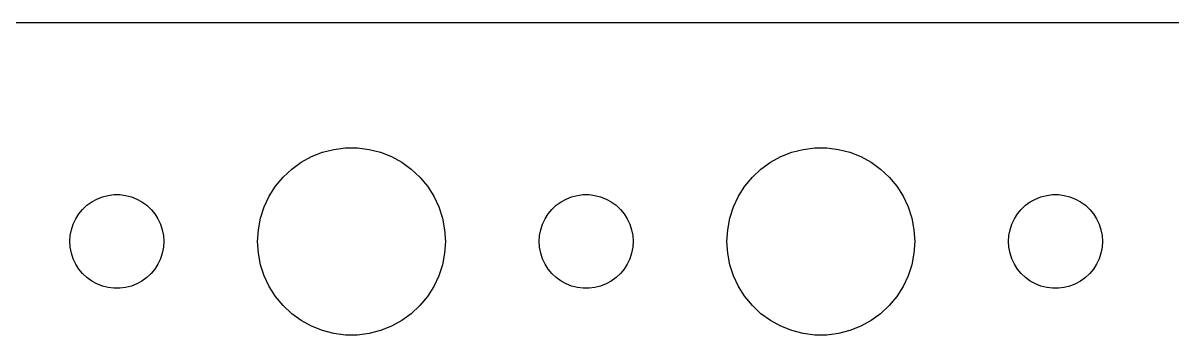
# Model space of a CAD drawing. Header units: metres. Extents: x -150 to 150, y -37 to 37.
# Drawn here: x 72 to 108.72, y 27.01 to 36.99 of the extents above; entities that cross this region are included whole.
import ezdxf

# ---------------------------------------------------------------- set-up
doc = ezdxf.new("R2010")
doc.units = ezdxf.units.M

msp = doc.modelspace()

# ---------------------------------------------------------------- linework, layer by layer
for p, q in [((144.814, 36.9901), (-144.814, 36.9901)), ((80.8925, 32.533), (81.2227, 32.7145)), ((81.2227, 32.7145), (81.573, 32.8532)), ((81.573, 32.8532), (81.9379, 32.9469)), ((81.9379, 32.9469), (82.3116, 32.9941)), ((82.3116, 32.9941), (82.6884, 32.9941)), ((82.6884, 32.9941), (83.0621, 32.9469)), ((83.0621, 32.9469), (83.427, 32.8532)), ((83.427, 32.8532), (83.7773, 32.7145)), ((83.7773, 32.7145), (84.1075, 32.533)), ((95.8925, 32.533), (96.2227, 32.7145)), ((96.2227, 32.7145), (96.573, 32.8532)), ((96.573, 32.8532), (96.9379, 32.9469)), ((96.9379, 32.9469), (97.3116, 32.9941)), ((97.3116, 32.9941), (97.6884, 32.9941)), ((97.6884, 32.9941), (98.0621, 32.9469)), ((98.0621, 32.9469), (98.427, 32.8532)), ((98.427, 32.8532), (98.7773, 32.7145)), ((98.7773, 32.7145), (99.1075, 32.533)), ((80.5877, 32.3115), (80.8925, 32.533)), ((84.1075, 32.533), (84.4123, 32.3115)), ((95.5877, 32.3115), (95.8925, 32.533)), ((99.1075, 32.533), (99.4123, 32.3115)), ((80.073, 31.7634), (80.3131, 32.0536)), ((80.3131, 32.0536), (80.5877, 32.3115)), ((84.4123, 32.3115), (84.6869, 32.0536)), ((84.6869, 32.0536), (84.927, 31.7634)), ((95.073, 31.7634), (95.3131, 32.0536)), ((95.3131, 32.0536), (95.5877, 32.3115)), ((99.4123, 32.3115), (99.6869, 32.0536)), ((99.6869, 32.0536), (99.927, 31.7634)), ((79.8711, 31.4453), (80.073, 31.7634)), ((84.927, 31.7634), (85.1289, 31.4453)), ((94.8711, 31.4453), (95.073, 31.7634)), ((99.927, 31.7634), (100.129, 31.4453)), ((74.0439, 31.1558), (74.1963, 31.2665)), ((74.1963, 31.2665), (74.3613, 31.3572)), ((74.3613, 31.3572), (74.5365, 31.4266)), ((74.5365, 31.4266), (74.7189, 31.4734)), ((74.7189, 31.4734), (74.9058, 31.497)), ((74.9058, 31.497), (75.0942, 31.497)), ((75.0942, 31.497), (75.2811, 31.4734)), ((75.2811, 31.4734), (75.4635, 31.4266)), ((75.4635, 31.4266), (75.6387, 31.3572)), ((75.6387, 31.3572), (75.8037, 31.2665)), ((75.8037, 31.2665), (75.9561, 31.1558)), ((79.7107, 31.1044), (79.8711, 31.4453)), ((85.1289, 31.4453), (85.2893, 31.1044)), ((89.0439, 31.1558), (89.1963, 31.2665)), ((89.1963, 31.2665), (89.3613, 31.3572)), ((89.3613, 31.3572), (89.5365, 31.4266)), ((89.5365, 31.4266), (89.7189, 31.4734)), ((89.7189, 31.4734), (89.9058, 31.497)), ((89.9058, 31.497), (90.0942, 31.497)), ((90.0942, 31.497), (90.2811, 31.4734)), ((90.2811, 31.4734), (90.4635, 31.4266)), ((90.4635, 31.4266), (90.6387, 31.3572)), ((90.6387, 31.3572), (90.8037, 31.2665)), ((90.8037, 31.2665), (90.9561, 31.1558)), ((94.7107, 31.1044), (94.8711, 31.4453)), ((100.129, 31.4453), (100.289, 31.1044)), ((104.044, 31.1558), (104.196, 31.2665)), ((104.196, 31.2665), (104.361, 31.3572)), ((104.361, 31.3572), (104.536, 31.4266)), ((104.536, 31.4266), (104.719, 31.4734)), ((104.719, 31.4734), (104.906, 31.497)), ((104.906, 31.497), (105.094, 31.497)), ((105.094, 31.497), (105.281, 31.4734)), ((105.281, 31.4734), (105.464, 31.4266)), ((105.464, 31.4266), (105.639, 31.3572)), ((105.639, 31.3572), (105.804, 31.2665)), ((105.804, 31.2665), (105.956, 31.1558)), ((73.6855, 30.7226), (73.7865, 30.8817)), ((73.7865, 30.8817), (73.9065, 31.0268)), ((73.9065, 31.0268), (74.0439, 31.1558)), ((75.9561, 31.1558), (76.0934, 31.0268)), ((76.0934, 31.0268), (76.2135, 30.8817)), ((76.2135, 30.8817), (76.3145, 30.7226)), ((79.5943, 30.7461), (79.7107, 31.1044)), ((85.2893, 31.1044), (85.4057, 30.7461)), ((88.6855, 30.7226), (88.7865, 30.8817)), ((88.7865, 30.8817), (88.9065, 31.0268)), ((88.9065, 31.0268), (89.0439, 31.1558)), ((90.9561, 31.1558), (91.0934, 31.0268)), ((91.0934, 31.0268), (91.2135, 30.8817)), ((91.2135, 30.8817), (91.3145, 30.7226)), ((94.5943, 30.7461), (94.7107, 31.1044)), ((100.289, 31.1044), (100.406, 30.7461)), ((103.686, 30.7226), (103.786, 30.8817)), ((103.786, 30.8817), (103.907, 31.0268)), ((103.907, 31.0268), (104.044, 31.1558)), ((105.956, 31.1558), (106.093, 31.0268)), ((106.093, 31.0268), (106.214, 30.8817)), ((106.214, 30.8817), (106.314, 30.7226)), ((73.5471, 30.373), (73.6053, 30.5522)), ((73.6053, 30.5522), (73.6855, 30.7226)), ((76.3145, 30.7226), (76.3947, 30.5522)), ((76.3947, 30.5522), (76.4529, 30.373)), ((79.5237, 30.376), (79.5943, 30.7461)), ((85.4057, 30.7461), (85.4763, 30.376)), ((88.5471, 30.373), (88.6053, 30.5522)), ((88.6053, 30.5522), (88.6855, 30.7226)), ((91.3145, 30.7226), (91.3947, 30.5522)), ((91.3947, 30.5522), (91.4529, 30.373)), ((94.5237, 30.376), (94.5943, 30.7461)), ((100.406, 30.7461), (100.476, 30.376)), ((103.547, 30.373), (103.605, 30.5522)), ((103.605, 30.5522), (103.686, 30.7226)), ((106.314, 30.7226), (106.395, 30.5522)), ((106.395, 30.5522), (106.453, 30.373)), ((73.5, 30), (73.5118, 30.188)), ((73.5118, 30.188), (73.5471, 30.373)), ((76.4529, 30.373), (76.4882, 30.188)), ((76.4882, 30.188), (76.5, 30)), ((79.5, 30), (79.5237, 30.376)), ((85.4763, 30.376), (85.5, 30)), ((88.5, 30), (88.5118, 30.188)), ((88.5118, 30.188), (88.5471, 30.373)), ((91.4529, 30.373), (91.4882, 30.188)), ((91.4882, 30.188), (91.5, 30)), ((94.5, 30), (94.5237, 30.376)), ((100.476, 30.376), (100.5, 30)), ((103.5, 30), (103.512, 30.188)), ((103.512, 30.188), (103.547, 30.373)), ((106.453, 30.373), (106.488, 30.188)), ((106.488, 30.188), (106.5, 30)), ((73.5118, 29.812), (73.5, 30)), ((73.5471, 29.627), (73.5118, 29.812)), ((76.4882, 29.812), (76.4529, 29.627)), ((76.5, 30), (76.4882, 29.812)), ((79.5237, 29.624), (79.5, 30)), ((85.5, 30), (85.4763, 29.624)), ((88.5118, 29.812), (88.5, 30)), ((88.5471, 29.627), (88.5118, 29.812)), ((91.4882, 29.812), (91.4529, 29.627)), ((91.5, 30), (91.4882, 29.812)), ((94.5237, 29.624), (94.5, 30)), ((100.5, 30), (100.476, 29.624)), ((103.512, 29.812), (103.5, 30)), ((103.547, 29.627), (103.512, 29.812)), ((106.488, 29.812), (106.453, 29.627)), ((106.5, 30), (106.488, 29.812)), ((73.6053, 29.4478), (73.5471, 29.627)), ((73.6855, 29.2774), (73.6053, 29.4478)), ((76.3947, 29.4478), (76.3145, 29.2774)), ((76.4529, 29.627), (76.3947, 29.4478)), ((79.5943, 29.2539), (79.5237, 29.624)), ((85.4763, 29.624), (85.4057, 29.2539)), ((88.6053, 29.4478), (88.5471, 29.627)), ((88.6855, 29.2774), (88.6053, 29.4478)), ((91.3947, 29.4478), (91.3145, 29.2774)), ((91.4529, 29.627), (91.3947, 29.4478)), ((94.5943, 29.2539), (94.5237, 29.624)), ((100.476, 29.624), (100.406, 29.2539)), ((103.605, 29.4478), (103.547, 29.627)), ((103.686, 29.2774), (103.605, 29.4478)), ((106.395, 29.4478), (106.314, 29.2774)), ((106.453, 29.627), (106.395, 29.4478)), ((73.7865, 29.1183), (73.6855, 29.2774)), ((73.9065, 28.9732), (73.7865, 29.1183)), ((76.2135, 29.1183), (76.0934, 28.9732)), ((76.3145, 29.2774), (76.2135, 29.1183)), ((79.7107, 28.8956), (79.5943, 29.2539)), ((85.4057, 29.2539), (85.2893, 28.8956)), ((88.7865, 29.1183), (88.6855, 29.2774)), ((88.9065, 28.9732), (88.7865, 29.1183)), ((91.2135, 29.1183), (91.0934, 28.9732)), ((91.3145, 29.2774), (91.2135, 29.1183)), ((94.7107, 28.8956), (94.5943, 29.2539)), ((100.406, 29.2539), (100.289, 28.8956)), ((103.786, 29.1183), (103.686, 29.2774)), ((103.907, 28.9732), (103.786, 29.1183)), ((106.214, 29.1183), (106.093, 28.9732)), ((106.314, 29.2774), (106.214, 29.1183)), ((74.0439, 28.8442), (73.9065, 28.9732)), ((74.1963, 28.7335), (74.0439, 28.8442)), ((74.3613, 28.6427), (74.1963, 28.7335)), ((75.8037, 28.7335), (75.6387, 28.6427)), ((75.9561, 28.8442), (75.8037, 28.7335)), ((76.0934, 28.9732), (75.9561, 28.8442)), ((79.8711, 28.5547), (79.7107, 28.8956)), ((85.2893, 28.8956), (85.1289, 28.5547)), ((89.0439, 28.8442), (88.9065, 28.9732)), ((89.1963, 28.7335), (89.0439, 28.8442)), ((89.3613, 28.6427), (89.1963, 28.7335)), ((90.8037, 28.7335), (90.6387, 28.6427)), ((90.9561, 28.8442), (90.8037, 28.7335)), ((91.0934, 28.9732), (90.9561, 28.8442)), ((94.8711, 28.5547), (94.7107, 28.8956)), ((100.289, 28.8956), (100.129, 28.5547)), ((104.044, 28.8442), (103.907, 28.9732)), ((104.196, 28.7335), (104.044, 28.8442)), ((104.361, 28.6427), (104.196, 28.7335)), ((105.804, 28.7335), (105.639, 28.6427)), ((105.956, 28.8442), (105.804, 28.7335)), ((106.093, 28.9732), (105.956, 28.8442)), ((74.5365, 28.5734), (74.3613, 28.6427)), ((74.7189, 28.5266), (74.5365, 28.5734)), ((74.9058, 28.503), (74.7189, 28.5266)), ((75.0942, 28.503), (74.9058, 28.503)), ((75.2811, 28.5266), (75.0942, 28.503)), ((75.4635, 28.5734), (75.2811, 28.5266)), ((75.6387, 28.6427), (75.4635, 28.5734)), ((80.073, 28.2366), (79.8711, 28.5547)), ((85.1289, 28.5547), (84.927, 28.2366)), ((89.5365, 28.5734), (89.3613, 28.6427)), ((89.7189, 28.5266), (89.5365, 28.5734)), ((89.9058, 28.503), (89.7189, 28.5266)), ((90.0942, 28.503), (89.9058, 28.503)), ((90.2811, 28.5266), (90.0942, 28.503)), ((90.4635, 28.5734), (90.2811, 28.5266)), ((90.6387, 28.6427), (90.4635, 28.5734)), ((95.073, 28.2366), (94.8711, 28.5547)), ((100.129, 28.5547), (99.927, 28.2366)), ((104.536, 28.5734), (104.361, 28.6427)), ((104.719, 28.5266), (104.536, 28.5734)), ((104.906, 28.503), (104.719, 28.5266)), ((105.094, 28.503), (104.906, 28.503)), ((105.281, 28.5266), (105.094, 28.503)), ((105.464, 28.5734), (105.281, 28.5266)), ((105.639, 28.6427), (105.464, 28.5734)), ((80.3131, 27.9464), (80.073, 28.2366)), ((80.5877, 27.6884), (80.3131, 27.9464)), ((84.6869, 27.9464), (84.4123, 27.6884)), ((84.927, 28.2366), (84.6869, 27.9464)), ((95.3131, 27.9464), (95.073, 28.2366)), ((95.5877, 27.6884), (95.3131, 27.9464)), ((99.6869, 27.9464), (99.4123, 27.6884)), ((99.927, 28.2366), (99.6869, 27.9464)), ((80.8925, 27.467), (80.5877, 27.6884)), ((84.4123, 27.6884), (84.1075, 27.467)), ((95.8925, 27.467), (95.5877, 27.6884)), ((99.4123, 27.6884), (99.1075, 27.467)), ((81.2227, 27.2855), (80.8925, 27.467)), ((81.573, 27.1468), (81.2227, 27.2855)), ((83.7773, 27.2855), (83.427, 27.1468)), ((84.1075, 27.467), (83.7773, 27.2855)), ((96.2227, 27.2855), (95.8925, 27.467)), ((96.573, 27.1468), (96.2227, 27.2855)), ((98.7773, 27.2855), (98.427, 27.1468)), ((99.1075, 27.467), (98.7773, 27.2855)), ((81.9379, 27.0531), (81.573, 27.1468)), ((82.3116, 27.0059), (81.9379, 27.0531)), ((82.6884, 27.0059), (82.3116, 27.0059)), ((83.0621, 27.0531), (82.6884, 27.0059)), ((83.427, 27.1468), (83.0621, 27.0531)), ((96.9379, 27.0531), (96.573, 27.1468)), ((97.3116, 27.0059), (96.9379, 27.0531)), ((97.6884, 27.0059), (97.3116, 27.0059)), ((98.0621, 27.0531), (97.6884, 27.0059)), ((98.427, 27.1468), (98.0621, 27.0531))]:
    msp.add_line(p, q)

doc.saveas('drawing.dxf')
